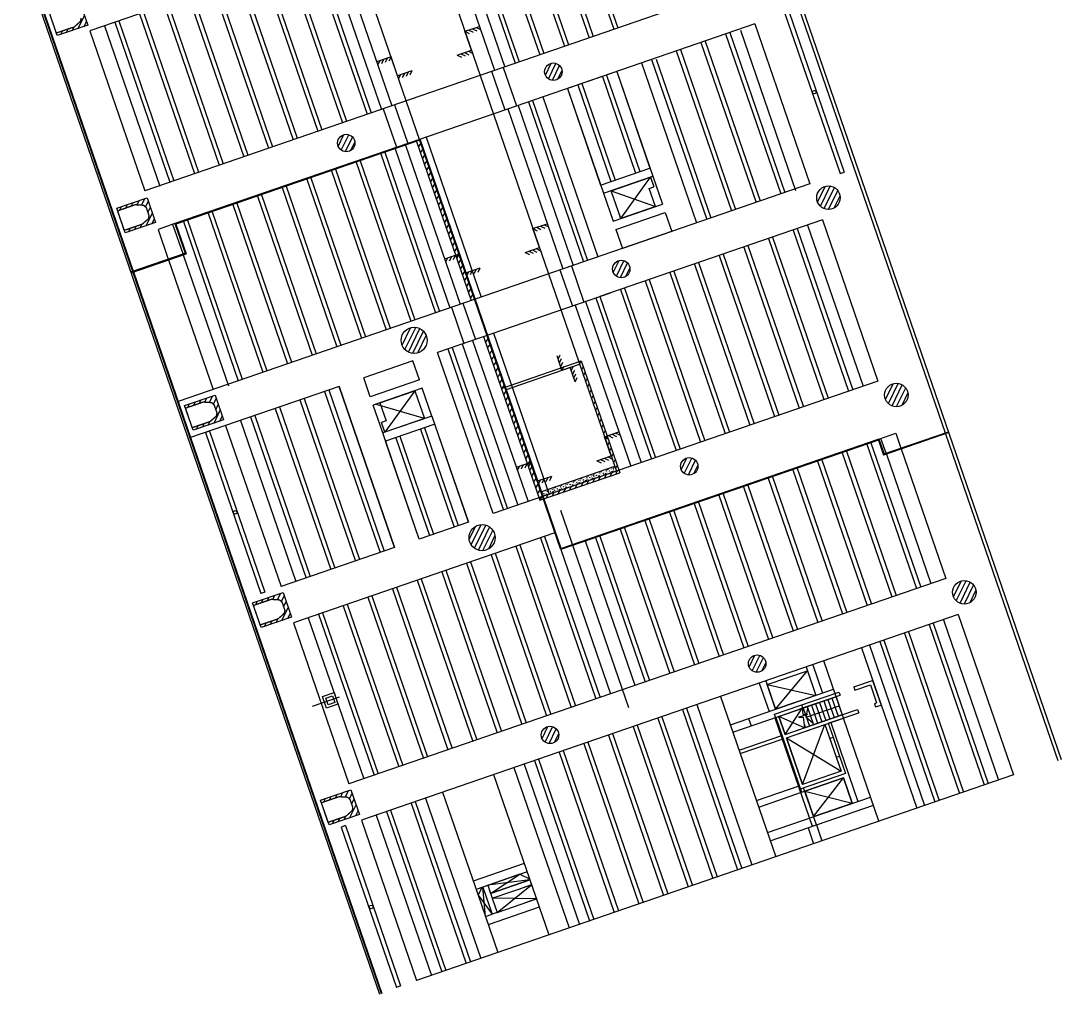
# Model space of a CAD drawing. Extents: x 809435 to 809704, y 818709 to 819364.
# Drawn here: x 809466.3 to 809526.1, y 819212.3 to 819268.2 of the extents above; entities that cross this region are included whole.
import ezdxf

# ---------------------------------------------------------------- set-up
doc = ezdxf.new("R2010")
doc.units = 0
for name, color, linetype in [('Lift', 7, 'Continuous'), ('MAJ025__', 7, 'Continuous'), ('MAJ317__', 7, 'Continuous'), ('MMH040_S', 7, 'Continuous'), ('MMH050_', 7, 'Continuous'), ('MMH053__', 7, 'Continuous'), ('MMH060_1', 7, 'Continuous'), ('MMH060__', 7, 'Continuous'), ('MMH280__', 7, 'Continuous'), ('MMH281__', 7, 'Continuous'), ('MMH281_U', 7, 'Continuous'), ('MMH282__', 7, 'Continuous'), ('MMH283__', 7, 'Continuous'), ('MMH296_1', 7, 'Continuous'), ('MMH296__', 7, 'Continuous'), ('MMH_050_General_Symbols_(Grouped)', 7, 'Continuous')]:
    doc.layers.add(name, color=color, linetype=linetype)

msp = doc.modelspace()

# ---------------------------------------------------------------- linework, layer by layer
at = {"layer": 'Lift'}
for p, q in [((809434.718, 819363.791), (809486.898, 819212.251)), ((809434.941, 819363.604), (809472.739, 819253.832)), ((809482.501, 819352.396), (809526.108, 819225.752)), ((809472.755, 819253.784), (809487.04, 819212.3))]:
    msp.add_line(p, q, dxfattribs=at)
at = {"layer": 'MAJ025__'}
for centre in [(809511.913, 819264.121), (809478.604, 819239.961), (809486.418, 819217.268)]:
    msp.add_circle(centre, 0.104, dxfattribs=at)
at = {"layer": 'MAJ317__'}
for p, q in [((809491.82, 819267.619), (809492.646, 819267.904)), ((809492.194, 819266.532), (809491.82, 819267.619)), ((809491.82, 819267.619), (809492.067, 819267.498)), ((809492.036, 819267.694), (809492.284, 819267.573)), ((809492.253, 819267.768), (809492.5, 819267.648)), ((809492.469, 819267.843), (809492.717, 819267.722)), ((809487.565, 819266.154), (809486.738, 819265.87)), ((809487.565, 819266.154), (809487.444, 819265.906)), ((809487.939, 819265.067), (809487.565, 819266.154)), ((809491.368, 819266.247), (809492.194, 819266.532)), ((809491.368, 819266.247), (809491.616, 819266.127)), ((809491.584, 819266.321), (809491.832, 819266.201)), ((809491.8, 819266.396), (809492.048, 819266.275)), ((809492.016, 819266.471), (809492.264, 819266.35)), ((809486.915, 819265.931), (809486.794, 819265.683)), ((809487.132, 819266.005), (809487.011, 819265.757)), ((809487.348, 819266.08), (809487.227, 819265.832)), ((809488.766, 819265.352), (809487.939, 819265.067)), ((809488.117, 819265.128), (809487.996, 819264.88)), ((809488.334, 819265.202), (809488.212, 819264.955)), ((809488.549, 819265.276), (809488.428, 819265.029)), ((809488.766, 819265.352), (809488.644, 819265.104)), ((809495.726, 819256.273), (809496.553, 819256.558)), ((809496.101, 819255.186), (809495.726, 819256.273)), ((809495.726, 819256.273), (809495.974, 819256.152)), ((809495.943, 819256.348), (809496.191, 819256.227)), ((809496.159, 819256.422), (809496.407, 819256.301)), ((809496.376, 819256.497), (809496.624, 819256.376)), ((809491.472, 819254.808), (809490.645, 819254.524)), ((809491.255, 819254.734), (809491.134, 819254.486)), ((809491.472, 819254.808), (809491.351, 819254.56)), ((809491.846, 819253.721), (809491.472, 819254.808)), ((809495.274, 819254.901), (809496.101, 819255.186)), ((809495.274, 819254.901), (809495.522, 819254.781)), ((809495.491, 819254.975), (809495.739, 819254.855)), ((809495.707, 819255.05), (809495.955, 819254.929)), ((809495.923, 819255.124), (809496.171, 819255.004)), ((809490.822, 819254.584), (809490.701, 819254.337)), ((809491.039, 819254.659), (809490.918, 819254.411)), ((809492.672, 819254.005), (809491.846, 819253.721)), ((809492.024, 819253.782), (809491.903, 819253.534)), ((809492.24, 819253.856), (809492.119, 819253.608)), ((809492.456, 819253.93), (809492.335, 819253.682)), ((809492.672, 819254.005), (809492.551, 819253.758))]:
    msp.add_line(p, q, dxfattribs=at)
at = {"layer": 'MMH040_S'}
for q in [(809513.338, 819228.838), (809511.543, 819228.678), (809511.825, 819227.859)]:
    msp.add_line((809511.447, 819228.187), q, dxfattribs=at)
at = {"layer": 'MMH050_'}
for p, q in [((809513.159, 819229.358), (809511.217, 819228.689)), ((809512.214, 819229.032), (809512.572, 819227.992)), ((809512.45, 819229.114), (809512.808, 819228.074)), ((809512.687, 819229.195), (809513.045, 819228.155)), ((809512.923, 819229.277), (809513.281, 819228.237)), ((809513.159, 819229.358), (809513.518, 819228.318)), ((809511.268, 819228.707), (809511.627, 819227.667)), ((809511.505, 819228.788), (809511.863, 819227.748)), ((809511.741, 819228.87), (809512.099, 819227.83)), ((809511.978, 819228.951), (809512.336, 819227.911)), ((809511.166, 819228.237), (809511.186, 819228.178)), ((809513.518, 819228.318), (809511.344, 819227.57)), ((809511.319, 819227.792), (809511.39, 819227.585))]:
    msp.add_line(p, q, dxfattribs=at)
at = {"layer": 'MMH053__'}
for p, q in [((809497.398, 819248.124), (809497.114, 819248.95)), ((809497.175, 819248.774), (809497.296, 819249.021)), ((809497.249, 819248.557), (809497.37, 819248.805)), ((809497.324, 819248.341), (809497.445, 819248.588)), ((809497.398, 819248.124), (809497.519, 819248.372)), ((809497.871, 819248.287), (809497.398, 819248.124)), ((809498.156, 819247.46), (809497.871, 819248.287)), ((809497.933, 819248.109), (809498.053, 819248.357)), ((809498.007, 819247.893), (809498.128, 819248.141)), ((809498.082, 819247.677), (809498.203, 819247.925)), ((809498.156, 819247.46), (809498.276, 819247.708)), ((809499.85, 819244.296), (809500.677, 819244.58)), ((809500.225, 819243.208), (809499.85, 819244.296)), ((809499.85, 819244.296), (809500.098, 819244.175)), ((809500.067, 819244.37), (809500.315, 819244.249)), ((809500.283, 819244.445), (809500.531, 819244.324)), ((809500.5, 819244.519), (809500.748, 819244.398)), ((809495.596, 819242.831), (809494.77, 819242.546)), ((809495.38, 819242.756), (809495.259, 819242.508)), ((809495.596, 819242.831), (809495.475, 819242.583)), ((809495.971, 819241.743), (809495.596, 819242.831)), ((809499.398, 819242.924), (809500.225, 819243.208)), ((809499.398, 819242.924), (809499.646, 819242.803)), ((809499.615, 819242.998), (809499.863, 819242.877)), ((809499.83, 819243.072), (809500.078, 819242.951)), ((809500.047, 819243.147), (809500.295, 819243.026)), ((809494.947, 819242.607), (809494.826, 819242.359)), ((809495.163, 819242.682), (809495.042, 819242.434)), ((809496.797, 819242.028), (809495.971, 819241.743)), ((809496.149, 819241.804), (809496.027, 819241.557)), ((809496.365, 819241.879), (809496.244, 819241.631)), ((809496.581, 819241.953), (809496.46, 819241.705)), ((809496.797, 819242.028), (809496.676, 819241.78))]:
    msp.add_line(p, q, dxfattribs=at)
at = {"layer": 'MMH060_1'}
for p, q in [((809499.171, 819242.169), (809499.171, 819242.177)), ((809499.357, 819242.211), (809499.357, 819242.22)), ((809499.48, 819242.193), (809499.485, 819242.189)), ((809499.549, 819242.299), (809499.55, 819242.307)), ((809499.735, 819242.341), (809499.736, 819242.35)), ((809499.858, 819242.324), (809499.863, 819242.32)), ((809499.927, 819242.429), (809499.928, 819242.438)), ((809499.971, 819242.272), (809499.974, 819242.265)), ((809500.039, 819242.246), (809500.039, 819242.254)), ((809500.113, 819242.471), (809500.114, 819242.48)), ((809500.178, 819242.255), (809500.179, 819242.264)), ((809500.236, 819242.454), (809500.242, 819242.45)), ((809500.305, 819242.559), (809500.306, 819242.568)), ((809500.349, 819242.402), (809500.352, 819242.395)), ((809500.417, 819242.376), (809500.417, 819242.385)), ((809497.466, 819241.56), (809497.466, 819241.569)), ((809497.658, 819241.648), (809497.659, 819241.656)), ((809497.844, 819241.69), (809497.844, 819241.699)), ((809497.967, 819241.672), (809497.972, 819241.669)), ((809498.036, 819241.778), (809498.037, 819241.787)), ((809498.08, 819241.621), (809498.083, 819241.614)), ((809498.148, 819241.595), (809498.148, 819241.603)), ((809498.222, 819241.82), (809498.223, 819241.829)), ((809498.287, 819241.604), (809498.288, 819241.613)), ((809498.345, 819241.803), (809498.35, 819241.799)), ((809498.414, 819241.908), (809498.415, 819241.917)), ((809498.458, 819241.751), (809498.461, 819241.744)), ((809498.526, 819241.725), (809498.526, 819241.734)), ((809498.6, 819241.95), (809498.601, 819241.959)), ((809498.665, 819241.734), (809498.666, 819241.743)), ((809498.724, 819241.933), (809498.729, 819241.929)), ((809498.792, 819242.038), (809498.793, 819242.047)), ((809498.836, 819241.882), (809498.84, 819241.874)), ((809498.904, 819241.855), (809498.905, 819241.864)), ((809498.978, 819242.081), (809498.979, 819242.089)), ((809499.043, 819241.865), (809499.044, 819241.873)), ((809499.102, 819242.063), (809499.107, 819242.059)), ((809499.214, 819242.012), (809499.218, 819242.005)), ((809499.282, 819241.985), (809499.283, 819241.994)), ((809499.422, 819241.995), (809499.422, 819242.003)), ((809499.593, 819242.142), (809499.596, 819242.135)), ((809499.66, 819242.115), (809499.661, 819242.124)), ((809499.8, 819242.125), (809499.801, 819242.134)), ((809496.331, 819241.169), (809496.332, 819241.178)), ((809496.396, 819240.953), (809496.397, 819240.962)), ((809496.454, 819241.152), (809496.459, 819241.148)), ((809496.523, 819241.257), (809496.524, 819241.266)), ((809496.567, 819241.1), (809496.57, 819241.093)), ((809496.635, 819241.074), (809496.635, 819241.082)), ((809496.709, 819241.299), (809496.71, 819241.308)), ((809496.774, 819241.083), (809496.775, 819241.092)), ((809496.833, 819241.282), (809496.838, 819241.278)), ((809496.901, 819241.387), (809496.902, 819241.396)), ((809496.945, 819241.23), (809496.949, 819241.223)), ((809497.013, 819241.204), (809497.014, 819241.213)), ((809497.087, 819241.43), (809497.088, 819241.438)), ((809497.152, 819241.213), (809497.153, 819241.222)), ((809497.211, 819241.412), (809497.216, 819241.408)), ((809497.28, 819241.517), (809497.28, 819241.526)), ((809497.323, 819241.361), (809497.327, 819241.353)), ((809497.391, 819241.334), (809497.392, 819241.343)), ((809497.531, 819241.344), (809497.531, 819241.352)), ((809497.589, 819241.542), (809497.594, 819241.538)), ((809497.702, 819241.491), (809497.705, 819241.484)), ((809497.769, 819241.464), (809497.77, 819241.473)), ((809497.909, 819241.474), (809497.91, 819241.483)), ((809496.256, 819240.943), (809496.257, 819240.952)), ((809501.248, 819228.72), (809497.341, 819240.066)), ((809484.578, 819229.326), (809483.03, 819228.793))]:
    msp.add_line(p, q, dxfattribs=at)
for points in [[(809499.251, 819242.149), (809499.259, 819242.2), (809499.29, 819242.166), (809499.252, 819242.15)], [(809499.576, 819242.202), (809499.579, 819242.226), (809499.6, 819242.22), (809499.576, 819242.202)], [(809499.629, 819242.279), (809499.637, 819242.33), (809499.668, 819242.297), (809499.63, 819242.28)], [(809499.756, 819242.197), (809499.759, 819242.221), (809499.78, 819242.215), (809499.756, 819242.197)], [(809499.905, 819242.151), (809499.895, 819242.202), (809499.936, 819242.181), (809499.906, 819242.152)], [(809499.954, 819242.332), (809499.957, 819242.357), (809499.978, 819242.35), (809499.954, 819242.332)], [(809500.007, 819242.41), (809500.015, 819242.46), (809500.047, 819242.427), (809500.008, 819242.41)], [(809500.072, 819242.17), (809500.073, 819242.183), (809500.091, 819242.177)], [(809500.135, 819242.327), (809500.137, 819242.352), (809500.159, 819242.345), (809500.135, 819242.327)], [(809500.283, 819242.282), (809500.273, 819242.332), (809500.314, 819242.311), (809500.284, 819242.282)], [(809500.332, 819242.462), (809500.335, 819242.487), (809500.356, 819242.48), (809500.332, 819242.462)], [(809500.386, 819242.54), (809500.394, 819242.591), (809500.425, 819242.557), (809500.386, 819242.54)], [(809500.45, 819242.3), (809500.452, 819242.313), (809500.469, 819242.307)], [(809497.685, 819241.551), (809497.688, 819241.575), (809497.709, 819241.568), (809497.685, 819241.551)], [(809497.738, 819241.628), (809497.746, 819241.679), (809497.777, 819241.646), (809497.739, 819241.629)], [(809497.865, 819241.546), (809497.868, 819241.57), (809497.889, 819241.563), (809497.865, 819241.546)], [(809498.063, 819241.681), (809498.066, 819241.705), (809498.087, 819241.699), (809498.063, 819241.681)], [(809498.116, 819241.759), (809498.124, 819241.809), (809498.156, 819241.776), (809498.117, 819241.759)], [(809498.244, 819241.676), (809498.246, 819241.701), (809498.268, 819241.694), (809498.244, 819241.676)], [(809498.392, 819241.631), (809498.382, 819241.681), (809498.423, 819241.66), (809498.393, 819241.631)], [(809498.441, 819241.811), (809498.444, 819241.836), (809498.465, 819241.829), (809498.441, 819241.811)], [(809498.495, 819241.889), (809498.503, 819241.939), (809498.534, 819241.906), (809498.495, 819241.889)], [(809498.559, 819241.649), (809498.561, 819241.662), (809498.578, 819241.656)], [(809498.622, 819241.806), (809498.625, 819241.831), (809498.646, 819241.824), (809498.622, 819241.806)], [(809498.77, 819241.761), (809498.76, 819241.811), (809498.801, 819241.79), (809498.771, 819241.761)], [(809498.819, 819241.941), (809498.822, 819241.966), (809498.843, 819241.959), (809498.819, 819241.941)], [(809498.873, 819242.019), (809498.881, 819242.07), (809498.912, 819242.036), (809498.874, 819242.019)], [(809498.937, 819241.779), (809498.939, 819241.792), (809498.957, 819241.786)], [(809499, 819241.937), (809499.003, 819241.961), (809499.024, 819241.954), (809499, 819241.937)], [(809499.149, 819241.891), (809499.139, 819241.941), (809499.179, 819241.921), (809499.149, 819241.892)], [(809499.197, 819242.072), (809499.2, 819242.096), (809499.221, 819242.089), (809499.197, 819242.072)], [(809499.316, 819241.91), (809499.317, 819241.922), (809499.335, 819241.916)], [(809499.378, 819242.067), (809499.381, 819242.091), (809499.402, 819242.084), (809499.378, 819242.067)], [(809499.527, 819242.021), (809499.517, 819242.072), (809499.558, 819242.051), (809499.527, 819242.022)], [(809499.694, 819242.04), (809499.695, 819242.052), (809499.713, 819242.047)], [(809496.225, 819241.107), (809496.233, 819241.158), (809496.265, 819241.125), (809496.226, 819241.108)], [(809496.353, 819241.025), (809496.355, 819241.049), (809496.377, 819241.043), (809496.353, 819241.025)], [(809496.501, 819240.979), (809496.491, 819241.03), (809496.532, 819241.009), (809496.502, 819240.98)], [(809496.55, 819241.16), (809496.553, 819241.185), (809496.574, 819241.178), (809496.55, 819241.16)], [(809496.604, 819241.238), (809496.611, 819241.288), (809496.643, 819241.255), (809496.604, 819241.238)], [(809496.668, 819240.998), (809496.67, 819241.011), (809496.687, 819241.005)], [(809496.731, 819241.155), (809496.734, 819241.18), (809496.755, 819241.173), (809496.731, 819241.155)], [(809496.879, 819241.11), (809496.869, 819241.16), (809496.91, 819241.139), (809496.88, 819241.11)], [(809496.928, 819241.29), (809496.931, 819241.315), (809496.952, 819241.308), (809496.928, 819241.29)], [(809496.982, 819241.368), (809496.99, 819241.419), (809497.021, 819241.385), (809496.983, 819241.368)], [(809497.046, 819241.128), (809497.048, 819241.141), (809497.066, 819241.135)], [(809497.109, 819241.285), (809497.112, 819241.31), (809497.133, 819241.303), (809497.109, 819241.285)], [(809497.257, 819241.24), (809497.248, 819241.29), (809497.288, 819241.269), (809497.258, 819241.24)], [(809497.306, 819241.421), (809497.309, 819241.445), (809497.33, 819241.438), (809497.306, 819241.421)], [(809497.36, 819241.498), (809497.368, 819241.549), (809497.399, 819241.515), (809497.361, 819241.498)], [(809497.425, 819241.259), (809497.426, 819241.271), (809497.444, 819241.265)], [(809497.487, 819241.416), (809497.49, 819241.44), (809497.511, 819241.433), (809497.487, 819241.416)], [(809497.636, 819241.37), (809497.626, 819241.42), (809497.667, 819241.4), (809497.636, 819241.371)], [(809497.803, 819241.389), (809497.804, 819241.401), (809497.822, 819241.395)], [(809498.014, 819241.5), (809498.004, 819241.551), (809498.045, 819241.53), (809498.015, 819241.501)], [(809498.181, 819241.519), (809498.182, 819241.531), (809498.2, 819241.526)], [(809496.29, 819240.868), (809496.291, 819240.88), (809496.309, 819240.875)]]:
    msp.add_lwpolyline(points, dxfattribs=at)
at = {"layer": 'MMH060__'}
for p, q in [((809489.579, 819261.534), (809492.745, 819252.339)), ((809489.028, 819261.291), (809492.178, 819252.143)), ((809489.028, 819261.291), (809489.028, 819261.291)), ((809489.143, 819260.957), (809489.283, 819261.164)), ((809489.258, 819260.623), (809489.398, 819260.83)), ((809489.373, 819260.288), (809489.513, 819260.495)), ((809489.488, 819259.954), (809489.628, 819260.161)), ((809489.603, 819259.62), (809489.744, 819259.827)), ((809489.718, 819259.286), (809489.859, 819259.492)), ((809489.834, 819258.951), (809489.974, 819259.158)), ((809489.949, 819258.617), (809490.089, 819258.824)), ((809490.064, 819258.283), (809490.204, 819258.49)), ((809490.179, 819257.948), (809490.319, 819258.155)), ((809490.294, 819257.614), (809490.434, 819257.821)), ((809490.409, 819257.28), (809490.549, 819257.487)), ((809490.524, 819256.946), (809490.664, 819257.152)), ((809490.639, 819256.611), (809490.78, 819256.818)), ((809490.754, 819256.277), (809490.895, 819256.484)), ((809490.869, 819255.943), (809491.01, 819256.15)), ((809490.985, 819255.608), (809491.125, 819255.815)), ((809491.1, 819255.274), (809491.24, 819255.481)), ((809491.215, 819254.94), (809491.355, 819255.147)), ((809491.33, 819254.605), (809491.47, 819254.812)), ((809491.445, 819254.271), (809491.585, 819254.478)), ((809491.56, 819253.937), (809491.7, 819254.144)), ((809491.675, 819253.603), (809491.815, 819253.81)), ((809491.79, 819253.268), (809491.931, 819253.475)), ((809491.905, 819252.934), (809492.046, 819253.141)), ((809492.021, 819252.6), (809492.161, 819252.807)), ((809492.136, 819252.265), (809492.276, 819252.472)), ((809492.894, 819250.063), (809496.133, 819240.655)), ((809492.894, 819250.063), (809492.894, 819250.063)), ((809493.009, 819249.729), (809493.149, 819249.936)), ((809493.461, 819250.259), (809496.652, 819240.992)), ((809493.124, 819249.395), (809493.264, 819249.602)), ((809493.239, 819249.06), (809493.379, 819249.267)), ((809493.354, 819248.726), (809493.495, 819248.933)), ((809493.469, 819248.392), (809493.61, 819248.599)), ((809493.585, 819248.058), (809493.725, 819248.264)), ((809493.919, 819247.085), (809498.505, 819248.664)), ((809498.412, 819248.473), (809498.505, 819248.664)), ((809498.505, 819248.664), (809500.719, 819242.234)), ((809498.505, 819248.664), (809498.505, 819248.664)), ((809498.527, 819248.139), (809498.62, 819248.329)), ((809493.7, 819247.723), (809493.84, 819247.93)), ((809493.815, 819247.389), (809493.955, 819247.596)), ((809498.643, 819247.805), (809498.735, 819247.995)), ((809498.758, 819247.47), (809498.851, 819247.661)), ((809493.93, 819247.055), (809494.07, 819247.262)), ((809498.873, 819247.136), (809498.966, 819247.327)), ((809498.988, 819246.802), (809499.081, 819246.992)), ((809494.045, 819246.72), (809494.185, 819246.927)), ((809494.16, 819246.386), (809494.3, 819246.593)), ((809499.103, 819246.467), (809499.196, 819246.658)), ((809494.275, 819246.052), (809494.415, 819246.259)), ((809494.39, 819245.717), (809494.531, 819245.924)), ((809499.218, 819246.133), (809499.311, 819246.324)), ((809499.333, 819245.799), (809499.426, 819245.989)), ((809494.505, 819245.383), (809494.646, 819245.59)), ((809494.62, 819245.049), (809494.761, 819245.256)), ((809499.448, 819245.464), (809499.541, 819245.655)), ((809499.563, 819245.13), (809499.656, 819245.321)), ((809494.736, 819244.715), (809494.876, 819244.922)), ((809494.851, 819244.38), (809494.991, 819244.587)), ((809499.678, 819244.796), (809499.771, 819244.987)), ((809499.793, 819244.461), (809499.886, 819244.652)), ((809494.966, 819244.046), (809495.106, 819244.253)), ((809499.908, 819244.127), (809500.002, 819244.318)), ((809500.024, 819243.793), (809500.117, 819243.984)), ((809495.081, 819243.712), (809495.221, 819243.919)), ((809495.196, 819243.377), (809495.336, 819243.584)), ((809500.139, 819243.458), (809500.232, 819243.649)), ((809495.311, 819243.043), (809495.451, 819243.25)), ((809495.426, 819242.709), (809495.566, 819242.916)), ((809500.254, 819243.124), (809500.347, 819243.315)), ((809500.369, 819242.79), (809500.462, 819242.981)), ((809495.541, 819242.375), (809495.682, 819242.582)), ((809495.656, 819242.04), (809495.797, 819242.247)), ((809496.133, 819240.655), (809500.719, 819242.234)), ((809500.168, 819242.045), (809500.285, 819242.243)), ((809500.484, 819242.455), (809500.577, 819242.647)), ((809500.503, 819242.16), (809500.596, 819242.35)), ((809495.772, 819241.706), (809495.912, 819241.913)), ((809495.887, 819241.372), (809496.027, 819241.579)), ((809498.497, 819241.469), (809498.614, 819241.668)), ((809498.831, 819241.584), (809498.948, 819241.783)), ((809499.166, 819241.699), (809499.282, 819241.898)), ((809499.5, 819241.814), (809499.617, 819242.013)), ((809499.834, 819241.93), (809499.951, 819242.128)), ((809496.002, 819241.037), (809496.142, 819241.244)), ((809496.491, 819240.778), (809496.608, 819240.977)), ((809496.826, 819240.894), (809496.942, 819241.092)), ((809497.16, 819241.009), (809497.276, 819241.207)), ((809497.494, 819241.124), (809497.611, 819241.323)), ((809497.828, 819241.239), (809497.945, 819241.438)), ((809498.163, 819241.354), (809498.279, 819241.553)), ((809496.133, 819240.655), (809496.274, 819240.862)), ((809496.133, 819240.655), (809496.133, 819240.655)), ((809496.133, 819240.655), (809496.133, 819240.655)), ((809496.226, 819240.846), (809496.257, 819240.91))]:
    msp.add_line(p, q, dxfattribs=at)
msp.add_lwpolyline([(809483.627, 819229.369), (809484.288, 819229.597), (809484.516, 819228.935), (809483.854, 819228.707)], close=True, dxfattribs=at)
at = {"layer": 'MMH280__'}
for p, q in [((809500.22, 819258.456), (809502.49, 819259.237)), ((809502.49, 819259.237), (809502.685, 819258.67)), ((809500.774, 819256.848), (809500.22, 819258.456)), ((809512.722, 819258.054), (809512.721, 819258.054)), ((809512.722, 819258.054), (809512.721, 819258.054)), ((809502.774, 819257.537), (809500.774, 819256.848)), ((809516.629, 819246.708), (809516.628, 819246.708)), ((809516.629, 819246.708), (809516.628, 819246.708)), ((809520.536, 819235.362), (809520.535, 819235.362)), ((809520.536, 819235.362), (809520.535, 819235.362)), ((809509.878, 819228.228), (809511.217, 819228.689)), ((809510.236, 819227.188), (809513.517, 819228.318)), ((809493.129, 819218.511), (809494.982, 819219.149)), ((809493.289, 819218.048), (809495.549, 819218.826)), ((809494.982, 819219.149), (809495.529, 819218.882)), ((809495.529, 819218.882), (809495.549, 819218.826)), ((809492.789, 819218.394), (809492.572, 819217.949)), ((809492.846, 819218.413), (809492.789, 819218.394)), ((809492.846, 819218.413), (809493.383, 819216.853)), ((809493.129, 819218.511), (809493.289, 819218.048)), ((809493.386, 819217.764), (809495.646, 819218.542)), ((809495.646, 819218.542), (809495.926, 819217.729)), ((809492.572, 819217.949), (809492.995, 819216.72)), ((809493.386, 819217.764), (809493.666, 819216.951)), ((809493.666, 819216.951), (809495.926, 819217.729)), ((809492.995, 819216.72), (809493.383, 819216.853))]:
    msp.add_line(p, q, dxfattribs=at)
for points in [[(809502.774, 819257.537), (809502.416, 819258.577), (809502.685, 819258.67)], [(809486.931, 819246.265), (809488.931, 819246.954), (809489.484, 819245.346), (809487.215, 819244.565), (809487.02, 819245.132)], [(809486.931, 819246.265), (809487.289, 819245.225), (809487.02, 819245.132)]]:
    msp.add_lwpolyline(points, dxfattribs=at)
for points in [[(809509.196, 819230.056), (809511.512, 819230.853), (809512.001, 819229.435), (809509.684, 819228.637)], [(809483.817, 819229.276), (809484.195, 819229.406), (809484.326, 819229.028), (809483.947, 819228.897)], [(809511.864, 819222.46), (809514.086, 819223.226), (809513.581, 819224.691), (809511.359, 819223.926)]]:
    msp.add_lwpolyline(points, close=True, dxfattribs=at)
at = {"layer": 'MMH281__'}
for points in [[(809468.324, 819267.515), (809468.193, 819267.893), (809468.063, 819268.271), (809467.933, 819268.649)], [(809469.698, 819268.178), (809469.58, 819268.074), (809469.462, 819267.97), (809469.344, 819267.866)], [(809469.734, 819268.371), (809469.722, 819268.306), (809469.71, 819268.242), (809469.698, 819268.178)], [(809469.344, 819267.866), (809469.004, 819267.749), (809468.664, 819267.632), (809468.324, 819267.515)], [(809471.84, 819257.303), (809472.18, 819257.42), (809472.52, 819257.537), (809472.86, 819257.655)], [(809472.23, 819256.169), (809472.1, 819256.547), (809471.97, 819256.925), (809471.84, 819257.303)], [(809472.86, 819257.655), (809473.017, 819257.645), (809473.174, 819257.636), (809473.331, 819257.627)], [(809473.331, 819257.627), (809473.38, 819257.584), (809473.429, 819257.54), (809473.478, 819257.497)], [(809473.478, 819257.497), (809473.533, 819257.34), (809473.587, 819257.182), (809473.641, 819257.024)], [(809473.251, 819256.52), (809472.911, 819256.403), (809472.571, 819256.286), (809472.23, 819256.169)], [(809473.605, 819256.831), (809473.487, 819256.728), (809473.369, 819256.624), (809473.251, 819256.52)], [(809473.641, 819257.024), (809473.629, 819256.96), (809473.617, 819256.896), (809473.605, 819256.831)], [(809475.747, 819245.957), (809476.087, 819246.074), (809476.427, 819246.191), (809476.767, 819246.308)], [(809476.137, 819244.822), (809476.007, 819245.201), (809475.877, 819245.579), (809475.747, 819245.957)], [(809476.767, 819246.308), (809476.924, 819246.299), (809477.081, 819246.29), (809477.237, 819246.281)], [(809477.237, 819246.281), (809477.287, 819246.237), (809477.336, 819246.194), (809477.385, 819246.151)], [(809477.385, 819246.151), (809477.439, 819245.993), (809477.494, 819245.836), (809477.548, 819245.678)], [(809477.158, 819245.174), (809476.818, 819245.057), (809476.477, 819244.939), (809476.137, 819244.822)], [(809477.511, 819245.485), (809477.394, 819245.381), (809477.276, 819245.278), (809477.158, 819245.174)], [(809477.548, 819245.678), (809477.536, 819245.614), (809477.524, 819245.549), (809477.511, 819245.485)], [(809479.653, 819234.611), (809479.994, 819234.728), (809480.334, 819234.845), (809480.674, 819234.962)], [(809480.044, 819233.476), (809479.914, 819233.854), (809479.784, 819234.232), (809479.653, 819234.611)], [(809480.674, 819234.962), (809480.831, 819234.953), (809480.988, 819234.944), (809481.144, 819234.934)], [(809481.144, 819234.934), (809481.194, 819234.891), (809481.243, 819234.848), (809481.292, 819234.805)], [(809481.292, 819234.805), (809481.346, 819234.647), (809481.401, 819234.49), (809481.455, 819234.332)], [(809481.065, 819233.827), (809480.724, 819233.71), (809480.384, 819233.593), (809480.044, 819233.476)], [(809481.418, 819234.139), (809481.3, 819234.035), (809481.183, 819233.931), (809481.065, 819233.827)], [(809481.455, 819234.332), (809481.443, 819234.268), (809481.43, 819234.203), (809481.418, 819234.139)], [(809483.56, 819223.264), (809483.9, 819223.382), (809484.241, 819223.499), (809484.581, 819223.616)], [(809484.581, 819223.616), (809484.738, 819223.607), (809484.894, 819223.597), (809485.051, 819223.588)], [(809483.951, 819222.13), (809483.821, 819222.508), (809483.69, 819222.886), (809483.56, 819223.264)], [(809485.051, 819223.588), (809485.1, 819223.545), (809485.15, 819223.502), (809485.199, 819223.459)], [(809485.199, 819223.459), (809485.253, 819223.301), (809485.307, 819223.143), (809485.362, 819222.986)], [(809484.971, 819222.481), (809484.631, 819222.364), (809484.291, 819222.247), (809483.951, 819222.13)], [(809485.325, 819222.793), (809485.207, 819222.689), (809485.089, 819222.585), (809484.971, 819222.481)], [(809485.362, 819222.986), (809485.349, 819222.921), (809485.337, 819222.857), (809485.325, 819222.793)]]:
    msp.add_open_spline(points, degree=2, dxfattribs=at)
at = {"layer": 'MMH281_U'}
for p, q in [((809469.574, 819267.787), (809469.933, 819268.522)), ((809469.909, 819267.902), (809470.048, 819268.188)), ((809468.326, 819267.508), (809468.33, 819267.517)), ((809468.572, 819267.441), (809468.665, 819267.632)), ((809468.906, 819267.557), (809468.999, 819267.747)), ((809469.24, 819267.672), (809469.333, 819267.862)), ((809496.443, 819265.102), (809496.774, 819265.779)), ((809496.618, 819264.89), (809497.049, 819265.774)), ((809496.854, 819264.803), (809497.264, 819265.644)), ((809497.168, 819264.876), (809497.398, 819265.348)), ((809484.53, 819261), (809484.86, 819261.677)), ((809484.704, 819260.787), (809485.136, 819261.671)), ((809484.94, 819260.7), (809485.35, 819261.541)), ((809485.254, 819260.774), (809485.484, 819261.246)), ((809512.1, 819257.799), (809512.541, 819258.702)), ((809512.262, 819257.561), (809512.827, 819258.719)), ((809512.475, 819257.428), (809513.065, 819258.636)), ((809512.731, 819257.382), (809513.258, 819258.462)), ((809472.647, 819257.581), (809472.74, 819257.772)), ((809472.958, 819257.649), (809473.074, 819257.887)), ((809473.228, 819257.633), (809473.408, 819258.002)), ((809473.452, 819257.521), (809473.61, 819257.845)), ((809513.051, 819257.467), (809513.389, 819258.159)), ((809471.978, 819257.351), (809472.071, 819257.541)), ((809472.312, 819257.466), (809472.405, 819257.657)), ((809473.481, 819256.441), (809473.84, 819257.176)), ((809473.578, 819257.209), (809473.725, 819257.51)), ((809473.816, 819256.556), (809473.955, 819256.842)), ((809472.233, 819256.162), (809472.237, 819256.171)), ((809472.478, 819256.095), (809472.571, 819256.286)), ((809472.813, 819256.21), (809472.906, 819256.401)), ((809473.147, 819256.325), (809473.24, 819256.516)), ((809500.35, 819253.756), (809500.68, 819254.433)), ((809500.525, 819253.543), (809500.956, 819254.427)), ((809500.76, 819253.456), (809501.171, 819254.297)), ((809501.074, 819253.53), (809501.304, 819254.001)), ((809488.204, 819249.566), (809488.694, 819250.57)), ((809488.363, 819249.322), (809488.984, 819250.594)), ((809488.197, 819250.122), (809488.251, 819250.232)), ((809488.57, 819249.175), (809489.226, 819250.521)), ((809488.814, 819249.106), (809489.432, 819250.371)), ((809489.105, 819249.132), (809489.59, 819250.127)), ((809516.007, 819246.453), (809516.447, 819247.356)), ((809516.169, 819246.215), (809516.734, 819247.373)), ((809516.382, 819246.082), (809516.971, 819247.29)), ((809516.638, 819246.036), (809517.165, 819247.116)), ((809476.554, 819246.235), (809476.647, 819246.425)), ((809476.865, 819246.303), (809476.981, 819246.541)), ((809477.135, 819246.287), (809477.315, 819246.656)), ((809477.359, 819246.174), (809477.517, 819246.499)), ((809516.958, 819246.121), (809517.295, 819246.813)), ((809475.885, 819246.005), (809475.978, 819246.195)), ((809476.219, 819246.12), (809476.312, 819246.31)), ((809477.388, 819245.094), (809477.747, 819245.83)), ((809477.485, 819245.862), (809477.632, 819246.164)), ((809477.054, 819244.979), (809477.147, 819245.17)), ((809477.722, 819245.209), (809477.862, 819245.496)), ((809476.14, 819244.816), (809476.144, 819244.825)), ((809476.385, 819244.749), (809476.478, 819244.94)), ((809476.72, 819244.864), (809476.813, 819245.055)), ((809504.257, 819242.409), (809504.587, 819243.087)), ((809504.432, 819242.197), (809504.863, 819243.081)), ((809504.667, 819242.11), (809505.077, 819242.951)), ((809504.981, 819242.183), (809505.211, 819242.655)), ((809492.181, 819238.087), (809492.749, 819239.252)), ((809492.365, 819237.894), (809493.013, 819239.222)), ((809492.059, 819238.406), (809492.42, 819239.148)), ((809492.59, 819237.785), (809493.238, 819239.112)), ((809492.855, 819237.757), (809493.422, 819238.921)), ((809493.182, 819237.857), (809493.544, 819238.601)), ((809519.914, 819235.107), (809520.354, 819236.01)), ((809520.076, 819234.868), (809520.641, 819236.027)), ((809520.289, 819234.735), (809520.878, 819235.943)), ((809520.545, 819234.689), (809521.072, 819235.77)), ((809480.46, 819234.889), (809480.553, 819235.079)), ((809480.772, 819234.956), (809480.888, 819235.194)), ((809481.042, 819234.94), (809481.222, 819235.309)), ((809481.265, 819234.828), (809481.424, 819235.152)), ((809520.864, 819234.774), (809521.202, 819235.467)), ((809479.792, 819234.658), (809479.885, 819234.849)), ((809480.126, 819234.773), (809480.219, 819234.964)), ((809481.295, 819233.748), (809481.654, 819234.484)), ((809481.391, 819234.516), (809481.539, 819234.818)), ((809480.961, 819233.633), (809481.054, 819233.824)), ((809481.629, 819233.863), (809481.769, 819234.149)), ((809480.046, 819233.469), (809480.051, 819233.478)), ((809480.292, 819233.403), (809480.385, 819233.593)), ((809480.626, 819233.518), (809480.719, 819233.709)), ((809508.164, 819231.063), (809508.494, 819231.74)), ((809508.338, 819230.851), (809508.77, 819231.735)), ((809508.574, 819230.764), (809508.984, 819231.605)), ((809508.888, 819230.837), (809509.118, 819231.309)), ((809496.25, 819226.961), (809496.581, 819227.638)), ((809496.425, 819226.749), (809496.856, 819227.633)), ((809496.661, 819226.662), (809497.071, 819227.503)), ((809496.974, 819226.735), (809497.205, 819227.207)), ((809484.033, 819223.427), (809484.126, 819223.618)), ((809484.367, 819223.542), (809484.46, 819223.733)), ((809484.678, 819223.61), (809484.795, 819223.848)), ((809484.949, 819223.594), (809485.129, 819223.963)), ((809485.172, 819223.482), (809485.33, 819223.806)), ((809483.699, 819223.312), (809483.792, 819223.503)), ((809485.202, 819222.402), (809485.561, 819223.138)), ((809485.298, 819223.17), (809485.445, 819223.472)), ((809484.867, 819222.287), (809484.96, 819222.477)), ((809485.536, 819222.517), (809485.676, 819222.803)), ((809483.953, 819222.123), (809483.958, 819222.132)), ((809484.199, 819222.057), (809484.292, 819222.247)), ((809484.533, 819222.172), (809484.626, 819222.362))]:
    msp.add_line(p, q, dxfattribs=at)
for points in [[(809467.884, 819268.791), (809469.633, 819269.393), (809470.122, 819267.975), (809468.372, 819267.373)], [(809471.791, 819257.445), (809473.54, 819258.047), (809474.029, 819256.629), (809472.279, 819256.027)], [(809475.698, 819246.099), (809477.447, 819246.701), (809477.935, 819245.283), (809476.186, 819244.68)], [(809479.605, 819234.753), (809481.354, 819235.355), (809481.842, 819233.937), (809480.093, 819233.334)], [(809483.511, 819223.406), (809485.261, 819224.009), (809485.749, 819222.59), (809484, 819221.988)]]:
    msp.add_lwpolyline(points, close=True, dxfattribs=at)
for centre, radius in [((809496.902, 819265.298), 0.5), ((809484.989, 819261.196), 0.5), ((809512.723, 819258.054), 0.675), ((809500.809, 819253.952), 0.5), ((809488.896, 819249.85), 0.75), ((809516.629, 819246.708), 0.675), ((809504.716, 819242.606), 0.5), ((809492.802, 819238.504), 0.75), ((809520.536, 819235.362), 0.675), ((809508.623, 819231.26), 0.5), ((809496.709, 819227.157), 0.5)]:
    msp.add_circle(centre, radius, dxfattribs=at)
at = {"layer": 'MMH282__'}
for p, q in [((809434.834, 819363.763), (809472.692, 819253.815)), ((809482.271, 819352.451), (809519.432, 819244.527)), ((809504.558, 819279.462), (809470.236, 819267.644)), ((809497.207, 819276.931), (809500.373, 819267.736)), ((809497.443, 819277.013), (809500.609, 819267.817)), ((809495.788, 819276.443), (809498.954, 819267.248)), ((809496.025, 819276.524), (809499.191, 819267.329)), ((809494.37, 819275.954), (809497.536, 819266.759)), ((809494.606, 819276.036), (809497.773, 819266.841)), ((809492.952, 819275.466), (809496.118, 819266.271)), ((809493.188, 819275.547), (809496.354, 819266.352)), ((809490.352, 819274.571), (809493.518, 819265.376)), ((809491.533, 819274.978), (809494.7, 819265.783)), ((809491.77, 819275.059), (809494.936, 819265.864)), ((809483.26, 819272.129), (809486.426, 819262.934)), ((809484.442, 819272.536), (809487.608, 819263.341)), ((809481.606, 819271.559), (809484.772, 819262.364)), ((809481.842, 819271.641), (809485.008, 819262.445)), ((809483.024, 819272.048), (809486.19, 819262.852)), ((809480.187, 819271.071), (809483.353, 819261.876)), ((809480.424, 819271.152), (809483.59, 819261.957)), ((809478.769, 819270.583), (809481.935, 819261.387)), ((809479.005, 819270.664), (809482.171, 819261.469)), ((809507.724, 819270.267), (809473.402, 819258.449)), ((809476.169, 819269.687), (809479.335, 819260.492)), ((809477.351, 819270.094), (809480.517, 819260.899)), ((809477.587, 819270.176), (809480.753, 819260.98)), ((809474.514, 819269.117), (809477.68, 819259.922)), ((809474.751, 819269.199), (809477.917, 819260.004)), ((809475.932, 819269.606), (809479.099, 819260.411)), ((809473.096, 819268.629), (809476.262, 819259.434)), ((809473.332, 819268.711), (809476.498, 819259.515)), ((809510.224, 819268.643), (809513.39, 819259.447)), ((809510.461, 819268.724), (809513.627, 819259.529)), ((809471.678, 819268.141), (809474.844, 819258.946)), ((809471.914, 819268.222), (809475.08, 819259.027)), ((809508.489, 819268.045), (809489.201, 819261.404)), ((809508.489, 819268.045), (809511.655, 819258.85)), ((809470.236, 819267.644), (809473.402, 819258.449)), ((809506.811, 819267.467), (809509.977, 819258.272)), ((809507.047, 819267.549), (809510.213, 819258.354)), ((809505.393, 819266.979), (809508.559, 819257.784)), ((809505.629, 819267.06), (809508.795, 819257.865)), ((809503.974, 819266.491), (809507.141, 819257.296)), ((809504.211, 819266.572), (809507.377, 819257.377)), ((809494.014, 819265.547), (809494.779, 819263.325)), ((809501.965, 819265.799), (809505.131, 819256.604)), ((809502.556, 819266.002), (809505.722, 819256.807)), ((809502.817, 819266.013), (809505.959, 819256.889)), ((809493.352, 819265.319), (809494.117, 819263.097)), ((809500.547, 819265.31), (809497.71, 819264.334)), ((809499.72, 819265.026), (809501.632, 819259.471)), ((809499.956, 819265.107), (809501.869, 819259.552)), ((809500.547, 819265.31), (809502.459, 819259.755)), ((809497.71, 819264.334), (809499.623, 819258.779)), ((809498.301, 819264.537), (809500.214, 819258.982)), ((809498.538, 819264.619), (809500.45, 819259.064)), ((809496.292, 819263.845), (809499.458, 819254.65)), ((809487.112, 819263.17), (809487.877, 819260.948)), ((809487.774, 819263.398), (809488.539, 819261.176)), ((809494.283, 819263.154), (809497.449, 819253.959)), ((809495.465, 819263.561), (809498.631, 819254.365)), ((809495.701, 819263.642), (809498.867, 819254.447)), ((809489.201, 819261.404), (809475.136, 819256.561)), ((809489.217, 819261.356), (809475.2, 819256.53)), ((809497.355, 819237.877), (809489.248, 819261.42)), ((809488.39, 819261.072), (809491.539, 819251.924)), ((809485.789, 819260.176), (809488.939, 819251.028)), ((809486.971, 819260.583), (809490.121, 819251.435)), ((809487.208, 819260.665), (809490.358, 819251.517)), ((809484.135, 819259.606), (809487.285, 819250.459)), ((809484.371, 819259.688), (809487.521, 819250.54)), ((809485.553, 819260.095), (809488.703, 819250.947)), ((809499.623, 819258.779), (809502.459, 819259.755)), ((809513.39, 819259.447), (809513.627, 819259.529)), ((809482.716, 819259.118), (809485.866, 819249.97)), ((809482.953, 819259.2), (809486.103, 819250.052)), ((809499.785, 819258.306), (809502.622, 819259.283)), ((809502.622, 819259.283), (809503.175, 819257.675)), ((809511.655, 819258.85), (809475.32, 819246.339)), ((809481.298, 819258.63), (809484.448, 819249.482)), ((809481.535, 819258.711), (809484.684, 819249.563)), ((809478.698, 819257.734), (809481.848, 819248.587)), ((809479.88, 819258.141), (809483.03, 819248.994)), ((809480.116, 819258.223), (809483.266, 819249.075)), ((809499.785, 819258.306), (809500.339, 819256.699)), ((809477.043, 819257.165), (809480.193, 819248.017)), ((809477.28, 819257.246), (809480.43, 819248.098)), ((809478.462, 819257.653), (809481.612, 819248.505)), ((809500.339, 819256.699), (809503.175, 819257.675)), ((809500.502, 819256.226), (809503.338, 819257.203)), ((809503.338, 819257.203), (809503.713, 819256.115)), ((809475.136, 819256.561), (809474.167, 819256.227)), ((809475.136, 819256.561), (809475.722, 819254.859)), ((809475.2, 819256.53), (809475.786, 819254.828)), ((809475.625, 819256.676), (809478.775, 819247.528)), ((809475.861, 819256.758), (809479.011, 819247.61)), ((809512.372, 819256.77), (809499.583, 819252.367)), ((809512.372, 819256.77), (809515.562, 819247.504)), ((809474.167, 819256.227), (809474.753, 819254.525)), ((809500.502, 819256.226), (809500.876, 819255.139)), ((809503.713, 819256.115), (809500.876, 819255.139)), ((809510.693, 819256.192), (809513.884, 819246.926)), ((809510.93, 819256.273), (809514.12, 819247.007)), ((809509.275, 819255.704), (809512.466, 819246.438)), ((809509.511, 819255.785), (809512.702, 819246.519)), ((809472.597, 819253.783), (809475.722, 819254.859)), ((809472.613, 819253.736), (809475.786, 819254.828)), ((809506.438, 819254.727), (809509.629, 819245.461)), ((809506.675, 819254.808), (809509.865, 819245.542)), ((809507.857, 819255.215), (809511.047, 819245.949)), ((809508.093, 819255.297), (809511.284, 819246.031)), ((809474.769, 819254.478), (809477.333, 819247.032)), ((809497.946, 819254.129), (809498.662, 819252.049)), ((809505.02, 819254.239), (809508.211, 819244.973)), ((809505.257, 819254.32), (809508.447, 819245.054)), ((809472.708, 819253.768), (809486.992, 819212.284)), ((809497.284, 819253.902), (809498, 819251.821)), ((809503.602, 819253.75), (809506.792, 819244.484)), ((809503.838, 819253.832), (809507.029, 819244.566)), ((809502.184, 819253.262), (809505.374, 819243.996)), ((809502.42, 819253.343), (809505.611, 819244.077)), ((809500.174, 819252.57), (809490.247, 819249.152)), ((809499.583, 819252.367), (809502.774, 819243.101)), ((809500.765, 819252.774), (809503.956, 819243.508)), ((809501.002, 819252.855), (809504.192, 819243.589)), ((809491.043, 819251.753), (809491.759, 819249.673)), ((809491.705, 819251.981), (809492.421, 819249.9)), ((809498.165, 819251.878), (809501.356, 819242.612)), ((809499.347, 819252.285), (809502.538, 819243.019)), ((809490.837, 819249.355), (809494.028, 819240.089)), ((809491.074, 819249.437), (809494.264, 819240.17)), ((809492.256, 819249.843), (809495.446, 819240.577)), ((809493.437, 819239.886), (809490.247, 819249.152)), ((809488.829, 819248.663), (809486.001, 819247.69)), ((809489.203, 819247.576), (809488.829, 819248.663)), ((809494.157, 819247.008), (809498.412, 819248.473)), ((809486.376, 819246.603), (809486.001, 819247.69)), ((809489.203, 819247.576), (809486.376, 819246.603)), ((809484.583, 819247.202), (809476.036, 819244.259)), ((809483.982, 819246.995), (809487.173, 819237.729)), ((809487.774, 819237.936), (809484.583, 819247.202)), ((809489.366, 819247.103), (809486.539, 819246.13)), ((809489.919, 819245.496), (809489.366, 819247.103)), ((809515.562, 819247.504), (809493.437, 819239.886)), ((809482.328, 819246.425), (809485.518, 819237.159)), ((809482.564, 819246.506), (809485.755, 819237.24)), ((809483.746, 819246.913), (809486.937, 819237.647)), ((809480.909, 819245.937), (809484.1, 819236.671)), ((809481.146, 819246.018), (809484.336, 819236.752)), ((809487.092, 819244.522), (809486.539, 819246.13)), ((809479.491, 819245.448), (809482.682, 819236.182)), ((809479.728, 819245.53), (809482.918, 819236.264)), ((809489.919, 819245.496), (809487.092, 819244.522)), ((809477.127, 819244.634), (809476.891, 819244.553)), ((809476.891, 819244.553), (809480.081, 819235.287)), ((809477.127, 819244.634), (809480.318, 819235.368)), ((809478.049, 819244.952), (809481.24, 819235.686)), ((809490.082, 819245.023), (809487.255, 819244.05)), ((809489.254, 819244.738), (809491.191, 819239.112)), ((809489.491, 819244.82), (809491.428, 819239.194)), ((809492.019, 819239.397), (809490.082, 819245.023)), ((809515.92, 819243.317), (809519.621, 819244.592)), ((809489.192, 819238.424), (809487.255, 819244.05)), ((809487.836, 819244.25), (809489.773, 819238.624)), ((809488.072, 819244.331), (809490.01, 819238.705)), ((809515.627, 819244.168), (809497.307, 819237.86)), ((809515.596, 819244.105), (809497.324, 819237.813)), ((809515.17, 819243.958), (809518.027, 819235.661)), ((809515.596, 819244.105), (809515.889, 819243.254)), ((809515.627, 819244.168), (809516.596, 819244.502)), ((809515.627, 819244.168), (809515.92, 819243.317)), ((809519.638, 819244.545), (809515.889, 819243.254)), ((809516.596, 819244.502), (809516.889, 819243.651)), ((809519.449, 819244.479), (809525.919, 819225.687)), ((809513.516, 819243.388), (809516.372, 819235.091)), ((809513.752, 819243.47), (809516.609, 819235.173)), ((809514.934, 819243.877), (809517.791, 819235.58)), ((809516.905, 819243.604), (809519.469, 819236.158)), ((809512.097, 819242.9), (809514.954, 819234.603)), ((809512.334, 819242.981), (809515.191, 819234.684)), ((809496.176, 819241.146), (809500.431, 819242.611)), ((809510.679, 819242.412), (809513.536, 819234.115)), ((809510.915, 819242.493), (809513.772, 819234.196)), ((809509.261, 819241.923), (809512.118, 819233.626)), ((809509.497, 819242.005), (809512.354, 819233.708)), ((809506.661, 819241.028), (809509.517, 819232.731)), ((809507.842, 819241.435), (809510.699, 819233.138)), ((809508.079, 819241.516), (809510.936, 819233.219)), ((809497.307, 819237.86), (809496.274, 819240.862)), ((809505.006, 819240.458), (809507.863, 819232.161)), ((809505.242, 819240.54), (809508.099, 819232.243)), ((809506.424, 819240.947), (809509.281, 819232.65)), ((809503.588, 819239.97), (809506.444, 819231.673)), ((809503.824, 819240.051), (809506.681, 819231.754)), ((809492.019, 819239.397), (809489.192, 819238.424)), ((809502.169, 819239.482), (809505.026, 819231.185)), ((809502.406, 819239.563), (809505.263, 819231.266)), ((809496.99, 819238.782), (809481.956, 819233.606)), ((809496.399, 819238.579), (809499.589, 819229.313)), ((809499.569, 819238.586), (809502.426, 819230.289)), ((809500.751, 819238.993), (809503.608, 819230.696)), ((809500.987, 819239.075), (809503.844, 819230.778)), ((809494.744, 819238.009), (809497.935, 819228.743)), ((809494.981, 819238.09), (809498.171, 819228.824)), ((809496.163, 819238.497), (809499.353, 819229.231)), ((809501.599, 819230.004), (809498.742, 819238.301)), ((809499.333, 819238.505), (809502.19, 819230.208)), ((809487.774, 819237.936), (809481.24, 819235.686)), ((809493.326, 819237.521), (809496.517, 819228.254)), ((809493.562, 819237.602), (809496.753, 819228.336)), ((809497.324, 819237.813), (809500.18, 819229.516)), ((809491.908, 819237.032), (809495.098, 819227.766)), ((809492.144, 819237.114), (809495.335, 819227.848)), ((809490.489, 819236.544), (809493.68, 819227.278)), ((809490.726, 819236.625), (809493.916, 819227.359)), ((809519.469, 819236.158), (809485.147, 819224.34)), ((809487.889, 819235.649), (809491.08, 819226.382)), ((809489.071, 819236.056), (809492.262, 819226.789)), ((809489.308, 819236.137), (809492.498, 819226.871)), ((809480.318, 819235.368), (809480.081, 819235.287)), ((809486.235, 819235.079), (809489.425, 819225.813)), ((809486.471, 819235.16), (809489.662, 819225.894)), ((809487.653, 819235.567), (809490.843, 819226.301)), ((809484.816, 819234.59), (809488.007, 819225.324)), ((809485.053, 819234.672), (809488.243, 819225.406)), ((809483.398, 819234.102), (809486.589, 819224.836)), ((809483.634, 819234.184), (809486.825, 819224.917)), ((809520.185, 819234.078), (809485.863, 819222.259)), ((809520.185, 819234.078), (809523.36, 819224.859)), ((809481.956, 819233.606), (809485.147, 819224.34)), ((809518.507, 819233.5), (809521.681, 819224.281)), ((809518.743, 819233.581), (809521.918, 819224.362)), ((809515.907, 819232.604), (809519.081, 819223.386)), ((809517.089, 819233.011), (809520.263, 819223.792)), ((809517.325, 819233.093), (809520.499, 819223.874)), ((809514.626, 819232.163), (809517.8, 819222.945)), ((809515.67, 819232.523), (809518.845, 819223.304)), ((809515.626, 819222.196), (809512.451, 819231.415)), ((809511.439, 819231.066), (809512.001, 819229.435)), ((809511.817, 819231.196), (809512.379, 819229.565)), ((809509.123, 819230.268), (809509.684, 819228.637)), ((809507.084, 819227.742), (809513.013, 819229.783)), ((809508.744, 819230.138), (809509.306, 819228.507)), ((809506.523, 819229.373), (809509.697, 819220.154)), ((809507.231, 819227.317), (809513.15, 819229.355)), ((809504.324, 819228.616), (809507.498, 819219.397)), ((809504.561, 819228.698), (809507.735, 819219.479)), ((809504.561, 819228.698), (809507.735, 819219.479)), ((809505.151, 819228.901), (809508.326, 819219.682)), ((809502.906, 819228.128), (809506.08, 819218.909)), ((809503.142, 819228.209), (809506.317, 819218.99)), ((809508.124, 819228.1), (809508.271, 819227.675)), ((809509.642, 819228.147), (809511.79, 819221.906)), ((809509.689, 819228.163), (809511.17, 819223.861)), ((809510.236, 819227.188), (809513.518, 819228.318)), ((809510.301, 819226.999), (809513.583, 819228.129)), ((809512.854, 819227.878), (809514.417, 819223.34)), ((809500.306, 819227.232), (809503.48, 819218.014)), ((809501.488, 819227.639), (809504.662, 819218.421)), ((809501.724, 819227.721), (809504.898, 819218.502)), ((809510.301, 819226.999), (809512.476, 819227.748)), ((809512.523, 819227.764), (809513.451, 819225.069)), ((809498.651, 819226.663), (809501.825, 819217.444)), ((809498.887, 819226.744), (809502.062, 819217.525)), ((809500.069, 819227.151), (809503.244, 819217.932)), ((809507.589, 819226.276), (809510.047, 819227.123)), ((809507.654, 819226.087), (809510.112, 819226.934)), ((809510.301, 819226.999), (809511.229, 819224.304)), ((809497.233, 819226.174), (809500.407, 819216.956)), ((809497.469, 819226.256), (809500.643, 819217.037)), ((809495.815, 819225.686), (809498.989, 819216.467)), ((809496.051, 819225.767), (809499.225, 819216.549)), ((809523.36, 819224.859), (809489.037, 819213.041)), ((809493.465, 819224.877), (809496.639, 819215.658)), ((809494.633, 819225.279), (809497.807, 819216.06)), ((809508.582, 819223.393), (809511.04, 819224.239)), ((809511.359, 819223.926), (809513.581, 819224.691)), ((809513.581, 819224.691), (809514.086, 819223.226)), ((809490.534, 819223.868), (809492.572, 819217.949)), ((809508.712, 819223.014), (809511.17, 819223.861)), ((809511.17, 819223.861), (809511.359, 819223.926)), ((809512.027, 819221.988), (809511.294, 819224.115)), ((809511.359, 819223.926), (809511.864, 819222.46)), ((809488.723, 819223.244), (809491.897, 819214.025)), ((809488.959, 819223.326), (809492.134, 819214.107)), ((809489.55, 819223.529), (809492.725, 819214.31)), ((809509.217, 819221.549), (809515.145, 819223.59)), ((809509.379, 819221.076), (809515.308, 819223.118)), ((809487.305, 819222.756), (809490.479, 819213.537)), ((809487.541, 819222.837), (809490.716, 819213.618)), ((809484.941, 819221.942), (809484.705, 819221.861)), ((809484.705, 819221.861), (809487.879, 819212.642)), ((809484.941, 819221.942), (809488.115, 819212.723)), ((809485.863, 819222.259), (809489.037, 819213.041)), ((809511.554, 819221.825), (809511.871, 819220.903)), ((809511.838, 819221.923), (809512.027, 819221.988)), ((809512.027, 819221.988), (809512.344, 819221.066)), ((809495.226, 819219.762), (809492.295, 819218.752)), ((809495.389, 819219.289), (809492.458, 819218.28)), ((809494.982, 819219.149), (809492.458, 819218.28)), ((809495.549, 819218.826), (809493.289, 819218.048)), ((809495.549, 819218.826), (809495.646, 819218.542)), ((809493.129, 819218.511), (809493.386, 819217.764)), ((809495.646, 819218.542), (809494.994, 819218.317)), ((809495.926, 819217.729), (809495.274, 819217.504)), ((809496.089, 819217.256), (809493.158, 819216.247)), ((809492.995, 819216.72), (809493.708, 819214.649)), ((809493.666, 819216.951), (809493.383, 819216.853)), ((809488.115, 819212.723), (809487.879, 819212.642))]:
    msp.add_line(p, q, dxfattribs=at)
msp.add_lwpolyline([(809477.804, 819308.324), (809500.529, 819242.327), (809496.274, 819240.862), (809473.549, 819306.859)], close=True, dxfattribs=at)
at = {"layer": 'MMH283__'}
for p, q in [((809500.774, 819256.848), (809502.49, 819259.237)), ((809500.22, 819258.456), (809502.774, 819257.537)), ((809500.714, 819256.986), (809500.774, 819256.848)), ((809494.157, 819247.008), (809498.412, 819248.473)), ((809488.931, 819246.954), (809487.215, 819244.565)), ((809489.484, 819245.346), (809486.662, 819246.172)), ((809509.684, 819228.637), (809511.512, 819230.853)), ((809514.177, 819229.92), (809515.259, 819230.293)), ((809515.259, 819230.293), (809515.747, 819228.874)), ((809509.196, 819230.056), (809512.001, 819229.435)), ((809509.624, 819228.352), (809513.326, 819229.627)), ((809513.326, 819229.627), (809513.391, 819229.438)), ((809514.177, 819229.92), (809514.242, 819229.731)), ((809514.242, 819229.731), (809515.135, 819230.038)), ((809515.135, 819230.038), (809515.493, 819228.998)), ((809509.878, 819228.228), (809513.391, 819229.438)), ((809515.368, 819228.955), (809515.493, 819228.998)), ((809510.236, 819227.188), (809511.217, 819228.689)), ((809512.647, 819228.018), (809514.396, 819228.621)), ((809512.712, 819227.829), (809514.462, 819228.431)), ((809514.396, 819228.621), (809514.462, 819228.431)), ((809515.368, 819228.955), (809515.433, 819228.766)), ((809515.433, 819228.766), (809515.747, 819228.874)), ((809510.112, 819226.934), (809509.624, 819228.352)), ((809509.878, 819228.228), (809510.236, 819227.188)), ((809511.344, 819227.57), (809509.878, 819228.228)), ((809510.236, 819227.188), (809509.878, 819228.228)), ((809511.229, 819224.304), (809512.523, 819227.764)), ((809510.301, 819226.999), (809513.451, 819225.069)), ((809512.8, 819226.96), (809512.989, 819227.025)), ((809512.8, 819226.96), (809513.174, 819225.873)), ((809512.989, 819227.025), (809513.364, 819225.938)), ((809513.174, 819225.873), (809513.364, 819225.938)), ((809511.864, 819222.46), (809513.581, 819224.691)), ((809511.359, 819223.926), (809514.086, 819223.226)), ((809495.549, 819218.826), (809493.129, 819218.511)), ((809493.289, 819218.048), (809494.982, 819219.149)), ((809492.995, 819216.72), (809492.846, 819218.413)), ((809493.666, 819216.951), (809495.646, 819218.542)), ((809492.572, 819217.949), (809493.383, 819216.853)), ((809495.926, 819217.729), (809493.386, 819217.764))]:
    msp.add_line(p, q, dxfattribs=at)
for points in [[(809510.236, 819227.188), (809512.647, 819228.018)], [(809512.712, 819227.829), (809512.989, 819227.025)], [(809513.174, 819225.873), (809513.451, 819225.069), (809511.229, 819224.304), (809510.301, 819226.999), (809512.523, 819227.764), (809512.8, 819226.96)], [(809513.364, 819225.938), (809513.705, 819224.945), (809511.105, 819224.05), (809510.047, 819227.123)]]:
    msp.add_lwpolyline(points, dxfattribs=at)
at = {"layer": 'MMH296_1'}
for p, q in [((809511.194, 819228.893), (809511.254, 819228.359)), ((809511.265, 819228.266), (809511.006, 819228.19)), ((809511.006, 819228.19), (809511.276, 819228.172)), ((809511.254, 819228.359), (809511.523, 819228.343)), ((809511.523, 819228.343), (809511.265, 819228.266)), ((809511.276, 819228.172), (809511.344, 819227.57))]:
    msp.add_line(p, q, dxfattribs=at)
at = {"layer": 'MMH296__'}
for p, q in [((809475.168, 819256.545), (809489.232, 819261.388)), ((809489.232, 819261.388), (809497.339, 819237.845)), ((809475.754, 819254.843), (809475.168, 819256.545)), ((809472.605, 819253.759), (809475.754, 819254.843)), ((809515.904, 819243.285), (809519.63, 819244.568)), ((809497.339, 819237.845), (809515.611, 819244.136)), ((809515.611, 819244.136), (809515.904, 819243.285))]:
    msp.add_line(p, q, dxfattribs=at)
at = {"layer": 'MMH_050_General_Symbols_(Grouped)'}
for p, q in [((809490.943, 819274.774), (809494.117, 819265.555)), ((809483.851, 819272.332), (809487.025, 819263.114)), ((809471.087, 819267.937), (809474.261, 819258.718)), ((809507.663, 819267.681), (809510.837, 819258.463)), ((809501.965, 819265.799), (809505.131, 819256.604)), ((809500.547, 819265.31), (809502.622, 819259.283)), ((809497.71, 819264.334), (809499.785, 819258.306)), ((809496.292, 819263.845), (809499.458, 819254.65)), ((809494.874, 819263.357), (809498.04, 819254.162)), ((809487.799, 819260.868), (809490.948, 819251.72)), ((809475.604, 819254.818), (809475.018, 819256.52)), ((809511.521, 819256.477), (809514.711, 819247.211)), ((809475.62, 819254.771), (809478.217, 819247.23)), ((809498.756, 819252.082), (809501.947, 819242.816)), ((809491.665, 819249.64), (809494.855, 819240.374)), ((809493.437, 819239.886), (809490.247, 819249.152)), ((809484.583, 819247.202), (809487.774, 819237.936)), ((809478.9, 819245.245), (809482.091, 819235.979)), ((809489.919, 819245.496), (809492.019, 819239.397)), ((809489.192, 819238.424), (809487.092, 819244.522)), ((809516.038, 819243.358), (809515.745, 819244.209)), ((809516.054, 819243.311), (809518.618, 819235.865)), ((809482.807, 819233.899), (809485.998, 819224.633)), ((809519.334, 819233.785), (809522.509, 819224.566)), ((809515.079, 819232.319), (809518.254, 819223.101)), ((809495.224, 819225.483), (809498.398, 819216.264)), ((809489.55, 819223.529), (809492.725, 819214.31)), ((809486.714, 819222.552), (809489.888, 819213.334))]:
    msp.add_line(p, q, dxfattribs=at)

doc.saveas('drawing.dxf')
